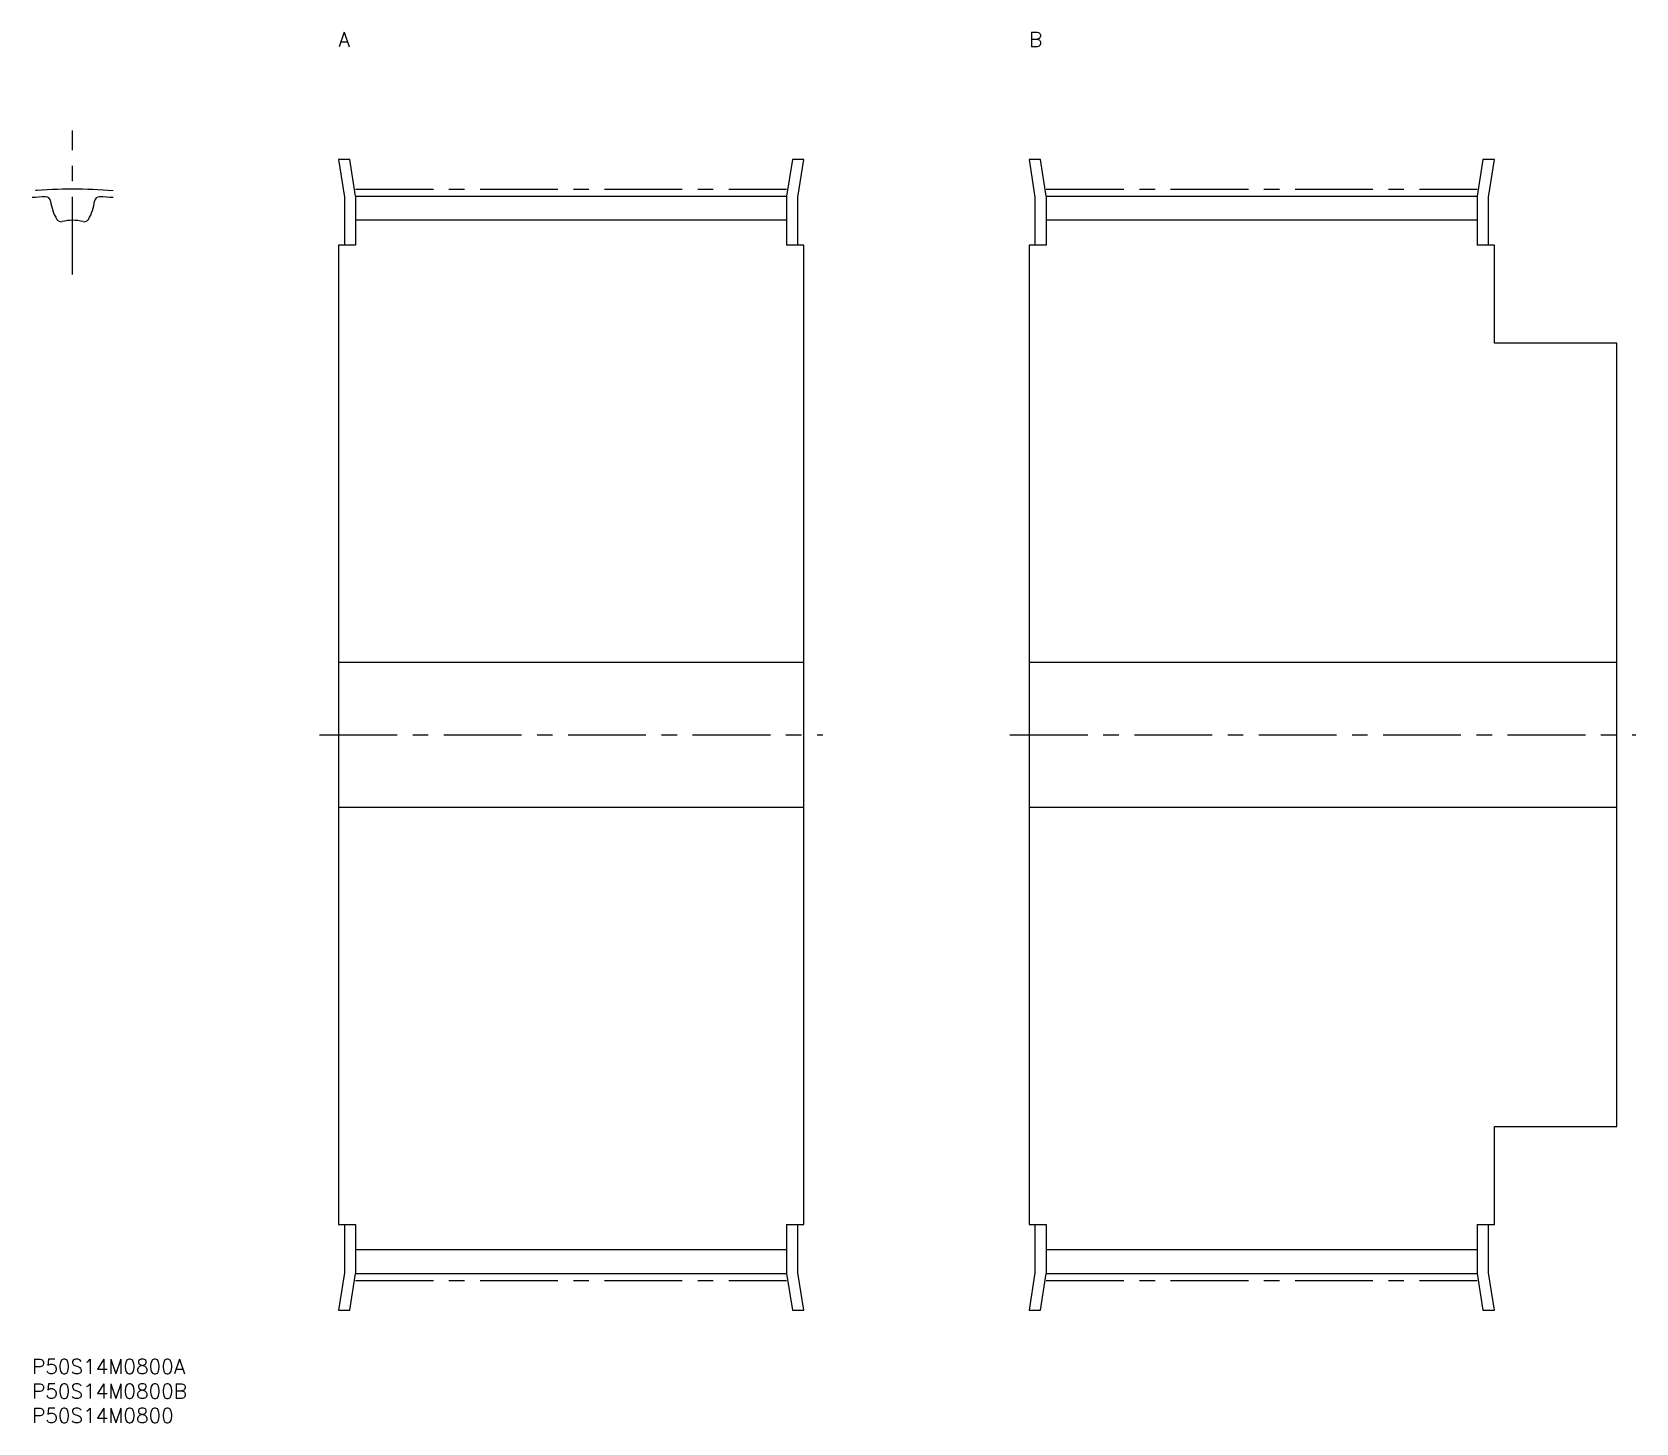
# Model space of a CAD drawing. Extents: x 0 to 327, y -13 to 271.
import ezdxf

# ---------------------------------------------------------------- set-up
doc = ezdxf.new("R2010")
doc.units = 0
doc.header["$LTSCALE"] = 0.5
doc.linetypes.add('CENTER', pattern=[50.8, 31.75, -6.35, 6.35, -6.35])
for name, color, linetype in [('MSM_CENTER', 1, 'CENTER'), ('MSM_CONTINUOUS', 7, 'CONTINUOUS'), ('MSM_PART_NUMBER', 7, 'CONTINUOUS')]:
    doc.layers.add(name, color=color, linetype=linetype)
doc.styles.get("Standard").update_dxf_attribs({"font": 'txt.shx', "height": 3, "bigfont": 'bigfont.shx'})

# ---------------------------------------------------------------- blocks, each defined once
blk = doc.blocks.new('*U31')
at = {"layer": 'MSM_PART_NUMBER'}
blk.add_text('P50S14M0800A', height=3, dxfattribs=at).set_placement((0, -3))
blk = doc.blocks.new('*U32')
at = {"layer": 'MSM_PART_NUMBER'}
blk.add_text('P50S14M0800B', height=3, dxfattribs=at).set_placement((0, -8))
blk = doc.blocks.new('*U33')
at = {"layer": 'MSM_PART_NUMBER'}
blk.add_text('P50S14M0800', height=3, dxfattribs=at).set_placement((0, -13))
blk = doc.blocks.new('*U34')
at = {"layer": 'MSM_PART_NUMBER'}
blk.add_text('A', height=3, dxfattribs=at).set_placement((62.56, 268))
blk = doc.blocks.new('*U35')
at = {"layer": 'MSM_PART_NUMBER'}
blk.add_text('B', height=3, dxfattribs=at).set_placement((203.56, 268))

msp = doc.modelspace()

# ---------------------------------------------------------------- linework, layer by layer
at = {"layer": 'MSM_CENTER'}
for p, q in [((8.28, 221.48), (8.28, 250.87)), ((66.06, 238.91), (154.06, 238.91)), ((207.06, 238.91), (295.06, 238.91)), ((58.66, 127.5), (161.46, 127.5)), ((199.66, 127.5), (327.46, 127.5)), ((66.06, 16.09), (154.06, 16.09)), ((207.06, 16.09), (295.06, 16.09))]:
    msp.add_line(p, q, dxfattribs=at)
msp.add_arc((8.28, 127.5), 111.41, 85.7388, 94.2612, dxfattribs=at)
at = {"layer": 'MSM_CONTINUOUS'}
for p, q in [((64.88, 245), (62.56, 245)), ((62.56, 245), (63.76, 237.32)), ((66.06, 237.5), (64.88, 245)), ((155.23, 245), (154.06, 237.5)), ((157.56, 245), (155.23, 245)), ((156.36, 237.32), (157.56, 245)), ((205.88, 245), (203.56, 245)), ((203.56, 245), (204.76, 237.32)), ((207.06, 237.5), (205.88, 245)), ((296.23, 245), (295.06, 237.5)), ((298.56, 245), (296.23, 245)), ((297.36, 237.32), (298.56, 245)), ((63.76, 237.32), (63.76, 227.5)), ((66.06, 237.51), (66.06, 227.5)), ((66.06, 237.51), (154.06, 237.51)), ((154.06, 237.51), (154.06, 227.5)), ((156.36, 227.5), (156.36, 237.32)), ((204.76, 237.32), (204.76, 227.5)), ((207.06, 237.51), (207.06, 227.5)), ((207.06, 237.51), (295.06, 237.51)), ((295.06, 237.51), (295.06, 227.5)), ((297.36, 227.5), (297.36, 237.32)), ((154.06, 232.56), (66.06, 232.56)), ((295.06, 232.56), (207.06, 232.56)), ((62.56, 227.5), (62.56, 27.5)), ((66.06, 227.5), (62.56, 227.5)), ((157.56, 227.5), (154.06, 227.5)), ((157.56, 27.5), (157.56, 227.5)), ((203.56, 227.5), (203.56, 27.5)), ((207.06, 227.5), (203.56, 227.5)), ((298.56, 227.5), (295.06, 227.5)), ((298.56, 207.5), (298.56, 227.5)), ((323.56, 207.5), (298.56, 207.5)), ((323.56, 47.5), (323.56, 207.5)), ((157.56, 142.25), (62.56, 142.25)), ((323.56, 142.25), (203.56, 142.25)), ((62.56, 112.75), (157.56, 112.75)), ((203.56, 112.75), (323.56, 112.75)), ((298.56, 27.5), (298.56, 47.5)), ((298.56, 47.5), (323.56, 47.5)), ((62.56, 27.5), (66.06, 27.5)), ((63.76, 27.5), (63.76, 17.68)), ((66.06, 27.5), (66.06, 17.49)), ((154.06, 27.5), (154.06, 17.49)), ((154.06, 27.5), (157.56, 27.5)), ((156.36, 17.68), (156.36, 27.5)), ((203.56, 27.5), (207.06, 27.5)), ((204.76, 27.5), (204.76, 17.68)), ((207.06, 27.5), (207.06, 17.49)), ((295.06, 27.5), (295.06, 17.49)), ((295.06, 27.5), (298.56, 27.5)), ((297.36, 17.68), (297.36, 27.5)), ((66.06, 22.44), (154.06, 22.44)), ((207.06, 22.44), (295.06, 22.44)), ((63.76, 17.68), (62.56, 10)), ((64.88, 10), (66.06, 17.5)), ((66.06, 17.49), (154.06, 17.49)), ((154.06, 17.5), (155.23, 10)), ((157.56, 10), (156.36, 17.68)), ((204.76, 17.68), (203.56, 10)), ((205.88, 10), (207.06, 17.5)), ((207.06, 17.49), (295.06, 17.49)), ((295.06, 17.5), (296.23, 10)), ((298.56, 10), (297.36, 17.68)), ((62.56, 10), (64.88, 10)), ((155.23, 10), (157.56, 10)), ((203.56, 10), (205.88, 10)), ((296.23, 10), (298.56, 10))]:
    msp.add_line(p, q, dxfattribs=at)
for centre, radius, start, end in [((8.28, 127.5), 110.01, 92.8845, 94.3155), ((2.79, 236.37), 1, 6.4701, 92.8845), ((12.83, 237.51), 9.1, 186.4701, 211.4746), ((3.73, 237.51), 9.1, 328.5254, 353.5299), ((13.76, 236.37), 1, 87.1155, 173.5299), ((8.28, 127.5), 110.01, 85.6845, 87.1417), ((5.92, 233.28), 1, 211.4746, 283.5027), ((8.28, 223.46), 9.1, 76.4973, 103.5027), ((10.64, 233.28), 1, 256.4973, 328.5254)]:
    msp.add_arc(centre, radius, start, end, dxfattribs=at)

# ---------------------------------------------------------------- block references
for name in ['*U34', '*U35', '*U31', '*U32', '*U33']:
    msp.add_blockref(name, (0, 0), dxfattribs=at)

doc.saveas('drawing.dxf')
